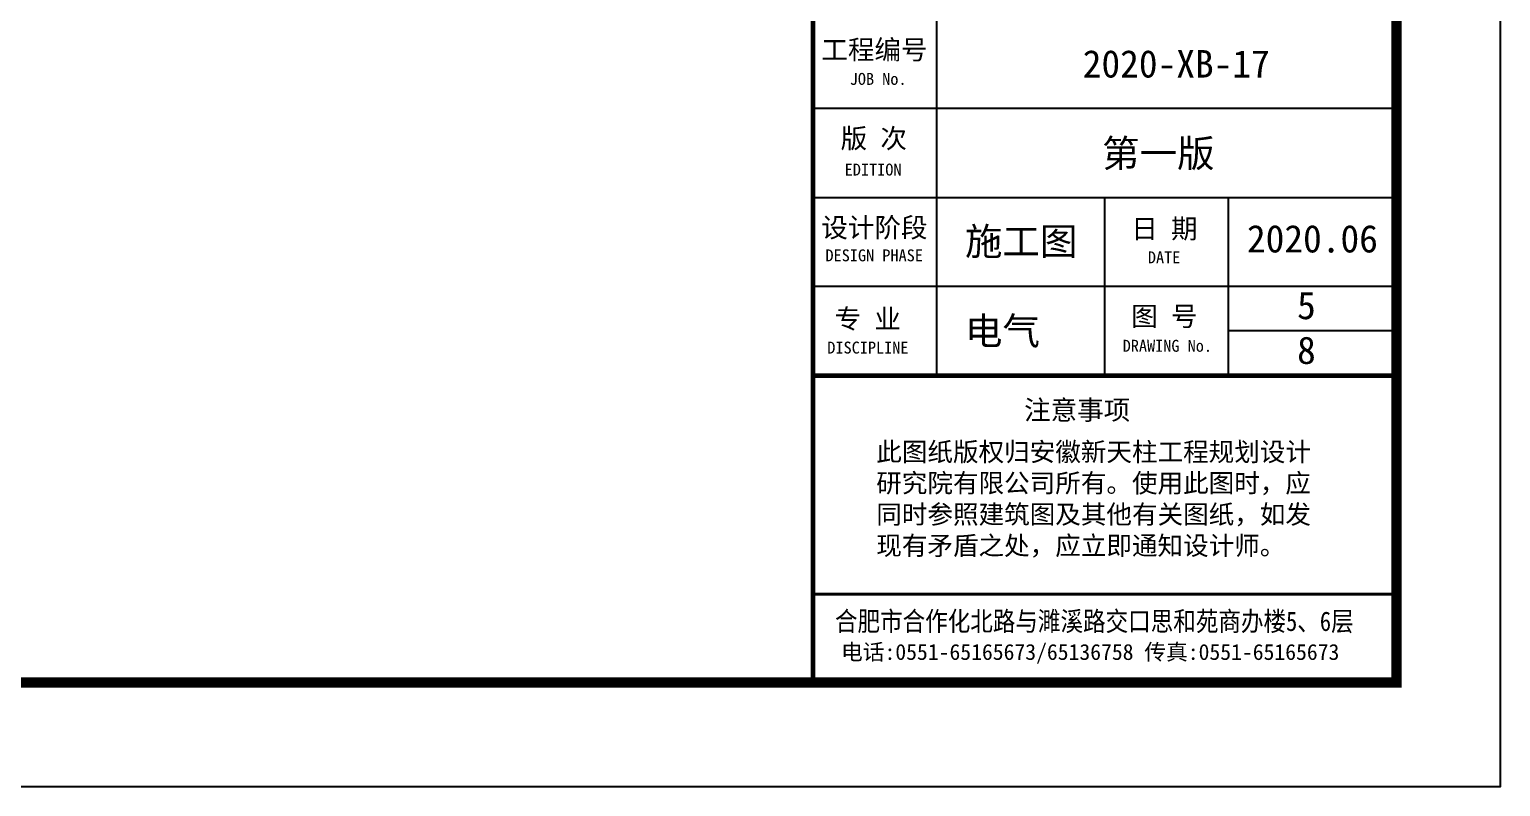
# Model space of a CAD drawing. Extents: x 4929870 to 5205508, y 4505833 to 4862647.
# Drawn here: x 5177224 to 5205508, y 4505833 to 4520389 of the extents above; entities that cross this region are included whole.
import ezdxf

# ---------------------------------------------------------------- set-up
doc = ezdxf.new("R2010")
doc.units = 0
doc.header["$LTSCALE"] = 1000
doc.header["$MEASUREMENT"] = 0
for name, color, linetype in [('46', 7, 'CONTINUOUS'), ('PUB_TEXT', 7, 'CONTINUOUS'), ('PUB_TITLE', 4, 'CONTINUOUS')]:
    doc.layers.add(name, color=color, linetype=linetype)
doc.styles.add('TQ', font='')
doc.styles.get('TQ').set_extended_font_data('SimSun')

# ---------------------------------------------------------------- blocks, each defined once
blk = doc.blocks.new('ly')
at = {"layer": 'PUB_TEXT', "insert": (-5884, 1715), "char_height": 212, "width": 5144.75, "attachment_point": 1, "style": 'TQ'}
blk.add_mtext('此图纸版权归安徽新天柱工程规划设计研究院有限公司所有。使用此图时，应同时参照建筑图及其他有关图纸，如发现有矛盾之处，应立即通知设计师。', dxfattribs=at)

msp = doc.modelspace()

# ---------------------------------------------------------------- linework, layer by layer
at = {"layer": 'PUB_TEXT'}
for p, q in [((5203507.7, 4507832.5), (5203507.8, 4508807.4)), ((5203512.7, 4507832.1), (5201951.9, 4507832.2))]:
    msp.add_line(p, q, dxfattribs=at)
at = {"layer": 'PUB_TITLE'}
for p, q in [((5194668.5, 4513732.8), (5194669, 4520576.9)), ((5192288.5, 4518877.1), (5203508.4, 4518876.4)), ((5192288.4, 4517155), (5203508.3, 4517154.3)), ((5197897.4, 4513732.5), (5197897.6, 4517154.6)), ((5200277.4, 4513732.4), (5200277.6, 4517154.5)), ((5192288.3, 4515455), (5203542.6, 4515454.3)), ((5203508.2, 4514593.2), (5200277.4, 4514593.4))]:
    msp.add_line(p, q, dxfattribs=at)
at = {"layer": 'PUB_TITLE', "lineweight": 40}
msp.add_line((5192287.9, 4509533.2), (5203507.8, 4509532.5), dxfattribs=at)
at = {"layer": 'PUB_TITLE'}
msp.add_lwpolyline([(5086707.7, 4505832.5), (5205507.7, 4505832.5), (5205507.7, 4589832.5), (5086707.7, 4589832.5)], close=True, dxfattribs=at)
at = {"layer": 'PUB_TITLE', "const_width": 200}
msp.add_lwpolyline([(5091707.7, 4507832.5), (5203507.7, 4507832.5), (5203507.7, 4587832.5), (5091707.7, 4587832.5)], close=True, dxfattribs=at)
at = {"layer": 'PUB_TITLE', "lineweight": 40, "const_width": 85, "elevation": 0}
for points in [[(5192292.8, 4587832.8), (5192287.8, 4507833.2)], [(5192292.8, 4587832.8), (5192287.8, 4507833.2)], [(5192288.2, 4513732.9), (5203452.9, 4513732.2)]]:
    msp.add_lwpolyline(points, dxfattribs=at)

# ---------------------------------------------------------------- block references
at = {"layer": 'PUB_TEXT', "xscale": 1.699990361479799, "yscale": 1.699990361479799, "zscale": 1.699990361479799, "rotation": 359.9964428982932}
msp.add_blockref('ly', (5203507.8, 4509532.5, 0), dxfattribs=at)

# ---------------------------------------------------------------- texts
at = {"layer": '46', "linetype": 'Continuous', "style": 'TQ'}
for s, height, p in [('2020-XB-17', 528.65, (5197474.5, 4519463.6, 0)), ('第一版', 528.65, (5197846.3, 4517741.5, 0)), ('施工图', 528.65, (5195209.6, 4516049.7, 0)), ('2020.06', 528.65, (5200631.7, 4516101, 0)), ('5', 528.6, (5201595.5, 4514818.2, 0)), ('电气', 528.65, (5195209.5, 4514327.6, 0)), ('8', 528.6, (5201595.5, 4513957.1, 0))]:
    msp.add_text(s, height=height, rotation=359.99644, dxfattribs=at).set_placement(p)
at = {"layer": 'PUB_TEXT', "style": 'TQ'}
for s, height, p in [(' 工程编号', 374, (5192195.2, 4519812, 0)), ('      JOB No.', 229.499, (5192058.2, 4519322.7, 0)), ('  版 次', 374, (5192311, 4518107.7, 0)), ('     EDITION', 229.499, (5192117.4, 4517579.8, 0)), (' 设计阶段', 374, (5192194.9, 4516392, 0)), ('日 期', 374, (5198407.5, 4516370.6, 0)), ('     DESIGN PHASE', 229.499, (5191747.7, 4515930.4, 0)), ('         DATE', 229.499, (5197322.1, 4515892.2, 0)), ('  专 业', 374, (5192194.8, 4514638.8, 0)), ('图 号', 374, (5198407.4, 4514686.7, 0)), ('     DISCIPLINE', 229.499, (5191783, 4514157.5, 0)), ('     DRAWING No.', 229.499, (5197462, 4514191.7, 0)), ('注意事项', 374, (5196347.4, 4512885.1, 0)), ('电话:0551-65165673/65136758 传真:0551-65165673', 305.998, (5192828.5, 4508268, -55.6))]:
    msp.add_text(s, height=height, rotation=359.99644, dxfattribs=at).set_placement(p)
at = {"layer": 'PUB_TEXT', "style": 'TQ', "width": 0.85}
msp.add_text('合肥市合作化北路与濉溪路交口思和苑商办楼5、6层 ', height=373.998, rotation=359.99644, dxfattribs=at).set_placement((5192710.8, 4508824.4, -55.6))

doc.saveas('drawing.dxf')
